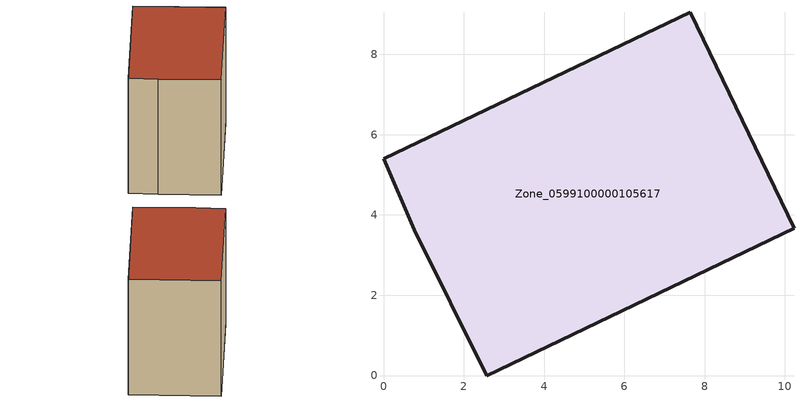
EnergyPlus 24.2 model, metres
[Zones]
Zone_0599100000105617
 floor ground (C_G): 2.57,0 0.77,3.64 0,5.4 7.64,9.05 10.23,3.67 z2.36
 wall outside (C_F): 0.77,3.64 2.57,0 10.23,3.67 7.64,9.05 0,5.4 0.77,3.64 z2.36:11.2
 roof outside (C_R): 10.23,3.67 7.64,9.05 0,5.4 0.77,3.64 2.57,0 z11.2
[BUILDING]
Pand.0599100000105617: North Axis=0; Terrain=City; Loads Convergence Tolerance Value=0.04; Temperature Convergence Tolerance Value=0.4; Solar Distribution=FullExterior; Maximum Number of Warmup Days=25; Minimum Number of Warmup Days=1
[Site:Location]
Rotterdam.The.Hague.AP_ZH_NLD Design_Conditions: Latitude=51.96; Longitude=4.45; Time Zone=1; Elevation=-4.5
[SITE:GROUNDTEMPERATURE:BUILDINGSURFACE]
18, 18, 18, 18, 18, 18, 18, 18, 18, 18, 18, 18
[MATERIAL] Thermal Absorptance=0.9; Solar Absorptance=0.7; Visible Absorptance=0.7
Name | Roughness | Thickness | Conductivity | Density | Specific Heat
G.TC.1946 | MediumSmooth | 0.15 | 1 | 540 | 1210
F.TC.1946 | Rough | 0.3 | 0.857143 | 1920 | 840
R.TC.1946 | MediumRough | 0.2 | 0.909091 | 1500 | 1000
[CONSTRUCTION]
C_G: G.TC.1946
C_F: F.TC.1946
C_R: R.TC.1946
[ZONE]
Zone_0599100000105617: Type=1; Multiplier=1; Ceiling Height=Autocalculate; Volume=Autocalculate; Floor Area=autocalculate; Part of Total Floor Area=Yes
[ZONEINFILTRATION:DESIGNFLOWRATE]
Infil_Zone_0599100000105617: Zone or ZoneList or Space or SpaceList=Zone_0599100000105617; Schedule=AlwaysOn; Design Flow Rate Calculation Method=Flow/Area; Flow Rate per Floor Area=0.003; Constant Term Coefficient=1; Temperature Term Coefficient=0; Velocity Term Coefficient=0; Velocity Squared Term Coefficient=0
[HVACTEMPLATE:ZONE:IDEALLOADSAIRSYSTEM]
Zone_0599100000105617: Maximum Heating Supply Air Temperature=50; Minimum Cooling Supply Air Temperature=13; Maximum Heating Supply Air Humidity Ratio=0.0156; Minimum Cooling Supply Air Humidity Ratio=0.0077; Heating Limit=NoLimit; Cooling Limit=NoLimit; Dehumidification Control Type=ConstantSensibleHeatRatio; Cooling Sensible Heat Ratio=0.7; Dehumidification Setpoint=60; Humidification Control Type=None; Humidification Setpoint=30; Outdoor Air Method=None; Outdoor Air Flow Rate per Person=0.00944; Outdoor Air Flow Rate per Zone Floor Area=0; Outdoor Air Flow Rate per Zone=0; Demand Controlled Ventilation Type=None; Outdoor Air Economizer Type=NoEconomizer; Heat Recovery Type=None; Sensible Heat Recovery Effectiveness=0.7; Latent Heat Recovery Effectiveness=0.65
[ZONECONTROL:THERMOSTAT]
ThermostatControl_Zone_0599100000105617: Zone or ZoneList=Zone_0599100000105617; Control Type Schedule=DualSetpointControlType; Control 1=Thermostat_Zone_0599100000105617; Temperature Difference Between Cutout And Setpoint=0
[THERMOSTATSETPOINT:DUALSETPOINT]
Thermostat_Zone_0599100000105617: Heating Setpoint Temperature Schedule=HeatingSetpoint_Zone_0599100000105617; Cooling Setpoint Temperature Schedule=CoolingSetpoint_Zone_0599100000105617
[SCHEDULE:COMPACT]
HeatingSetpoint_Zone_0599100000105617: Through: 12/31, For: AllDays, Until: 24:00, 21
CoolingSetpoint_Zone_0599100000105617: Through: 12/31, For: AllDays, Until: 24:00, 24
DualSetpointControlType: Through: 12/31, For: AllDays, Until: 24:00, 4
AlwaysOn: Through: 12/31, For: AllDays, Until: 24:00, 1
